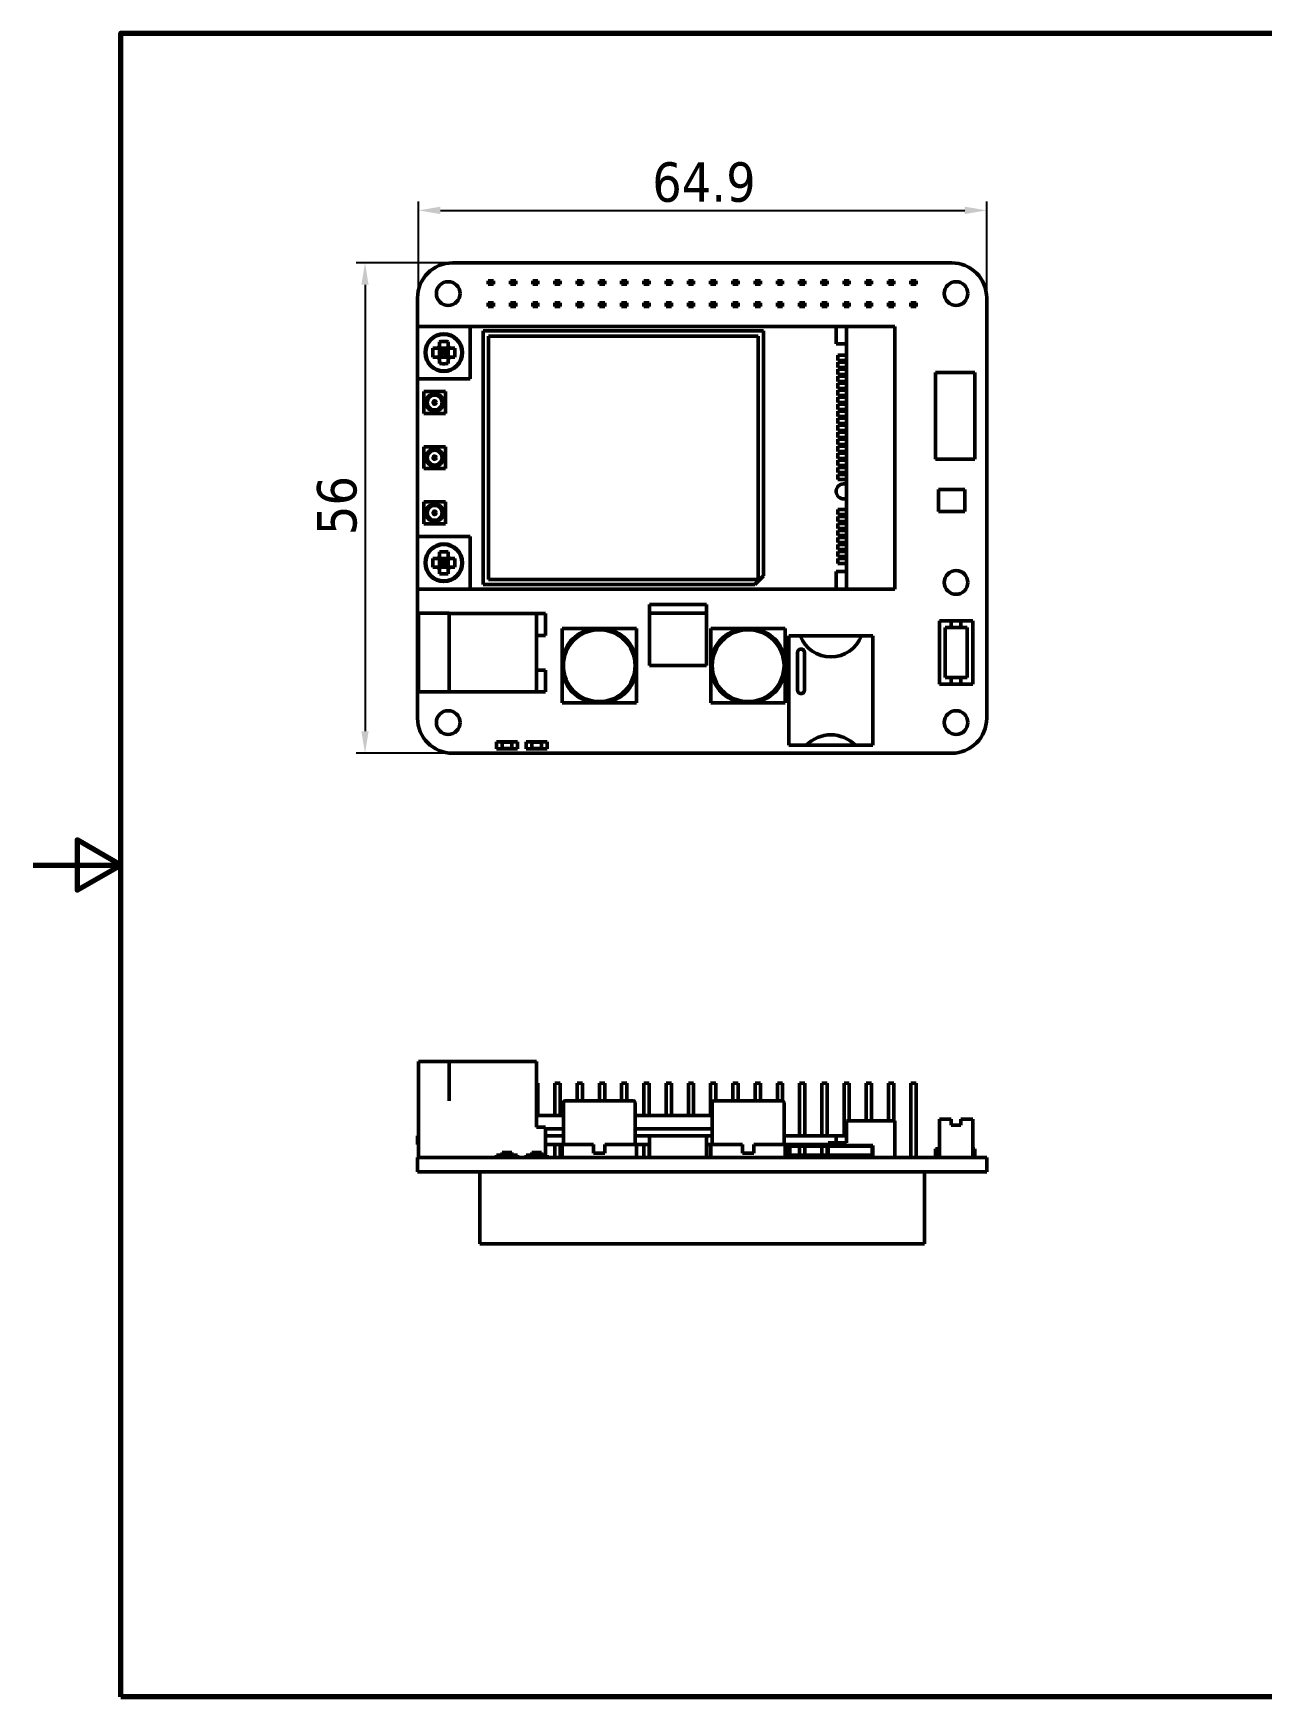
# Model space of a CAD drawing. Header units: millimetres. Extents: x 0 to 297, y 0 to 210.
# Drawn here: x 0 to 140.3, y 10 to 200 of the extents above; entities that cross this region are included whole.
import ezdxf

# ---------------------------------------------------------------- set-up
doc = ezdxf.new("R2010")
doc.units = ezdxf.units.MM
for name, color, linetype, lineweight in [('Border (ISO)', 7, 'Continuous', 70), ('Dimension (ISO)', 7, 'Continuous', 25), ('Visible (ISO)', 7, 'Continuous', 50)]:
    doc.layers.add(name, color=color, linetype=linetype, lineweight=lineweight)
doc.styles.add('Note Text (JIS)', font='tahoma.ttf')
doc.dimstyles.new('Default (JIS)', dxfattribs={"dimtxt": 4.5, "dimasz": 2.5, "dimexe": 1, "dimexo": 0, "dimgap": 0.8, "dimtad": 1, "dimrnd": 1e-08, "dimdsep": 46, "dimtxsty": 'Note Text (JIS)', "dimcen": 0.09, "dimdle": 10, "dimclrd": 256, "dimclre": 256, "dimclrt": 256, "dimadec": 0, "dimazin": 2, "dimtfac": 0.777778, "dimtmove": 0, "dimatfit": 3, "dimfxl": 1, "dimtolj": 1, "dimtzin": 0, "dimlwd": -1, "dimlwe": -1, "dimarcsym": 0})

# ---------------------------------------------------------------- blocks, each defined once
blk = doc.blocks.new('図面枠 既定の図面枠')
at = {"layer": 'Border (ISO)', "flags": 128}
for points in [[(10, 10), (10, 200), (287, 200), (287, 10), (10, 10)], [(0, 105), (10, 105), (5, 107.89), (5, 102.11), (10, 105)]]:
    blk.add_lwpolyline(points, dxfattribs=at)
blk = doc.blocks.new('*D5')
at = {"layer": 'Defpoints', "color": 0}
for p in [(47.89, 173.77), (37.89, 117.77), (47.89, 117.77)]:
    blk.add_point(p, dxfattribs=at)
at = {"layer": 'Dimension (ISO)'}
for p, q in [((47.89, 173.77), (36.89, 173.77)), ((37.89, 171.27), (37.89, 120.27)), ((47.89, 117.77), (36.89, 117.77))]:
    blk.add_line(p, q, dxfattribs=at)
for points in [[(37.47, 171.27), (38.3, 171.27), (37.89, 173.77)], [(37.47, 120.27), (38.3, 120.27), (37.89, 117.77)]]:
    blk.add_solid(points, dxfattribs=at)
at = {"layer": 'Dimension (ISO)', "insert": (32.41, 142.68), "char_height": 4.5, "attachment_point": 1, "rotation": 90, "style": 'Note Text (JIS)'}
blk.add_mtext('\\A1;56', dxfattribs=at)
blk = doc.blocks.new('*D6')
at = {"layer": 'Defpoints', "color": 0}
for p in [(108.89, 179.77), (108.89, 169.77), (43.99, 133.77)]:
    blk.add_point(p, dxfattribs=at)
at = {"layer": 'Dimension (ISO)'}
for p, q in [((43.99, 133.77), (43.99, 180.77)), ((108.89, 169.77), (108.89, 180.77)), ((46.49, 179.77), (106.39, 179.77))]:
    blk.add_line(p, q, dxfattribs=at)
for points in [[(46.49, 180.19), (46.49, 179.35), (43.99, 179.77)], [(106.39, 180.19), (106.39, 179.35), (108.89, 179.77)]]:
    blk.add_solid(points, dxfattribs=at)
at = {"layer": 'Dimension (ISO)', "insert": (70.69, 185.26), "char_height": 4.5, "attachment_point": 1, "style": 'Note Text (JIS)'}
blk.add_mtext('\\A1;64.9', dxfattribs=at)

msp = doc.modelspace()

# ---------------------------------------------------------------- linework, layer by layer
at = {"layer": 'Visible (ISO)'}
for p, q in [((104.888, 173.771), (47.888, 173.771)), ((52.558, 171.741), (51.958, 171.741)), ((51.958, 171.741), (51.958, 171.341)), ((51.958, 171.341), (52.558, 171.341)), ((52.558, 171.341), (52.558, 171.741)), ((55.098, 171.741), (54.498, 171.741)), ((54.498, 171.741), (54.498, 171.341)), ((54.498, 171.341), (55.098, 171.341)), ((55.098, 171.341), (55.098, 171.741)), ((57.638, 171.741), (57.038, 171.741)), ((57.038, 171.741), (57.038, 171.341)), ((57.038, 171.341), (57.638, 171.341)), ((57.638, 171.341), (57.638, 171.741)), ((60.178, 171.741), (59.578, 171.741)), ((59.578, 171.741), (59.578, 171.341)), ((59.578, 171.341), (60.178, 171.341)), ((60.178, 171.341), (60.178, 171.741)), ((62.718, 171.741), (62.118, 171.741)), ((62.118, 171.741), (62.118, 171.341)), ((62.118, 171.341), (62.718, 171.341)), ((62.718, 171.341), (62.718, 171.741)), ((65.258, 171.741), (64.658, 171.741)), ((64.658, 171.741), (64.658, 171.341)), ((64.658, 171.341), (65.258, 171.341)), ((65.258, 171.341), (65.258, 171.741)), ((67.798, 171.741), (67.198, 171.741)), ((67.198, 171.741), (67.198, 171.341)), ((67.198, 171.341), (67.798, 171.341)), ((67.798, 171.341), (67.798, 171.741)), ((70.338, 171.741), (69.738, 171.741)), ((69.738, 171.741), (69.738, 171.341)), ((69.738, 171.341), (70.338, 171.341)), ((70.338, 171.341), (70.338, 171.741)), ((72.878, 171.741), (72.278, 171.741)), ((72.278, 171.741), (72.278, 171.341)), ((72.278, 171.341), (72.878, 171.341)), ((72.878, 171.341), (72.878, 171.741)), ((75.418, 171.741), (74.818, 171.741)), ((74.818, 171.741), (74.818, 171.341)), ((74.818, 171.341), (75.418, 171.341)), ((75.418, 171.341), (75.418, 171.741)), ((77.958, 171.741), (77.358, 171.741)), ((77.358, 171.741), (77.358, 171.341)), ((77.358, 171.341), (77.958, 171.341)), ((77.958, 171.341), (77.958, 171.741)), ((80.498, 171.741), (79.898, 171.741)), ((79.898, 171.741), (79.898, 171.341)), ((79.898, 171.341), (80.498, 171.341)), ((80.498, 171.341), (80.498, 171.741)), ((83.038, 171.741), (82.438, 171.741)), ((82.438, 171.741), (82.438, 171.341)), ((82.438, 171.341), (83.038, 171.341)), ((83.038, 171.341), (83.038, 171.741)), ((85.578, 171.741), (84.978, 171.741)), ((84.978, 171.741), (84.978, 171.341)), ((84.978, 171.341), (85.578, 171.341)), ((85.578, 171.341), (85.578, 171.741)), ((88.118, 171.741), (87.518, 171.741)), ((87.518, 171.741), (87.518, 171.341)), ((87.518, 171.341), (88.118, 171.341)), ((88.118, 171.341), (88.118, 171.741)), ((90.658, 171.741), (90.058, 171.741)), ((90.058, 171.741), (90.058, 171.341)), ((90.058, 171.341), (90.658, 171.341)), ((90.658, 171.341), (90.658, 171.741)), ((93.198, 171.741), (92.598, 171.741)), ((92.598, 171.741), (92.598, 171.341)), ((92.598, 171.341), (93.198, 171.341)), ((93.198, 171.341), (93.198, 171.741)), ((95.738, 171.741), (95.138, 171.741)), ((95.138, 171.741), (95.138, 171.341)), ((95.138, 171.341), (95.738, 171.341)), ((95.738, 171.341), (95.738, 171.741)), ((98.278, 171.741), (97.678, 171.741)), ((97.678, 171.741), (97.678, 171.341)), ((97.678, 171.341), (98.278, 171.341)), ((98.278, 171.341), (98.278, 171.741)), ((100.818, 171.741), (100.218, 171.741)), ((100.218, 171.741), (100.218, 171.341)), ((100.218, 171.341), (100.818, 171.341)), ((100.818, 171.341), (100.818, 171.741)), ((43.888, 169.771), (43.888, 166.521)), ((52.558, 169.201), (51.958, 169.201)), ((51.958, 169.201), (51.958, 168.801)), ((52.558, 168.801), (52.558, 169.201)), ((55.098, 169.201), (54.498, 169.201)), ((54.498, 169.201), (54.498, 168.801)), ((55.098, 168.801), (55.098, 169.201)), ((57.638, 169.201), (57.038, 169.201)), ((57.038, 169.201), (57.038, 168.801)), ((57.638, 168.801), (57.638, 169.201)), ((60.178, 169.201), (59.578, 169.201)), ((59.578, 169.201), (59.578, 168.801)), ((60.178, 168.801), (60.178, 169.201)), ((62.718, 169.201), (62.118, 169.201)), ((62.118, 169.201), (62.118, 168.801)), ((62.718, 168.801), (62.718, 169.201)), ((65.258, 169.201), (64.658, 169.201)), ((64.658, 169.201), (64.658, 168.801)), ((65.258, 168.801), (65.258, 169.201)), ((67.798, 169.201), (67.198, 169.201)), ((67.198, 169.201), (67.198, 168.801)), ((67.798, 168.801), (67.798, 169.201)), ((70.338, 169.201), (69.738, 169.201)), ((69.738, 169.201), (69.738, 168.801)), ((70.338, 168.801), (70.338, 169.201)), ((72.878, 169.201), (72.278, 169.201)), ((72.278, 169.201), (72.278, 168.801)), ((72.878, 168.801), (72.878, 169.201)), ((75.418, 169.201), (74.818, 169.201)), ((74.818, 169.201), (74.818, 168.801)), ((75.418, 168.801), (75.418, 169.201)), ((77.958, 169.201), (77.358, 169.201)), ((77.358, 169.201), (77.358, 168.801)), ((77.958, 168.801), (77.958, 169.201)), ((80.498, 169.201), (79.898, 169.201)), ((79.898, 169.201), (79.898, 168.801)), ((80.498, 168.801), (80.498, 169.201)), ((83.038, 169.201), (82.438, 169.201)), ((82.438, 169.201), (82.438, 168.801)), ((83.038, 168.801), (83.038, 169.201)), ((85.578, 169.201), (84.978, 169.201)), ((84.978, 169.201), (84.978, 168.801)), ((85.578, 168.801), (85.578, 169.201)), ((88.118, 169.201), (87.518, 169.201)), ((87.518, 169.201), (87.518, 168.801)), ((88.118, 168.801), (88.118, 169.201)), ((90.658, 169.201), (90.058, 169.201)), ((90.058, 169.201), (90.058, 168.801)), ((90.658, 168.801), (90.658, 169.201)), ((93.198, 169.201), (92.598, 169.201)), ((92.598, 169.201), (92.598, 168.801)), ((93.198, 168.801), (93.198, 169.201)), ((95.738, 169.201), (95.138, 169.201)), ((95.138, 169.201), (95.138, 168.801)), ((95.738, 168.801), (95.738, 169.201)), ((98.278, 169.201), (97.678, 169.201)), ((97.678, 169.201), (97.678, 168.801)), ((98.278, 168.801), (98.278, 169.201)), ((100.818, 169.201), (100.218, 169.201)), ((100.218, 169.201), (100.218, 168.801)), ((100.818, 168.801), (100.818, 169.201)), ((108.888, 121.771), (108.888, 169.771)), ((51.958, 168.801), (52.558, 168.801)), ((54.498, 168.801), (55.098, 168.801)), ((57.038, 168.801), (57.638, 168.801)), ((59.578, 168.801), (60.178, 168.801)), ((62.118, 168.801), (62.718, 168.801)), ((64.658, 168.801), (65.258, 168.801)), ((67.198, 168.801), (67.798, 168.801)), ((69.738, 168.801), (70.338, 168.801)), ((72.278, 168.801), (72.878, 168.801)), ((74.818, 168.801), (75.418, 168.801)), ((77.358, 168.801), (77.958, 168.801)), ((79.898, 168.801), (80.498, 168.801)), ((82.438, 168.801), (83.038, 168.801)), ((84.978, 168.801), (85.578, 168.801)), ((87.518, 168.801), (88.118, 168.801)), ((90.058, 168.801), (90.658, 168.801)), ((92.598, 168.801), (93.198, 168.801)), ((95.138, 168.801), (95.738, 168.801)), ((97.678, 168.801), (98.278, 168.801)), ((100.218, 168.801), (100.818, 168.801)), ((49.888, 166.521), (43.888, 166.521)), ((43.888, 166.521), (43.888, 160.521)), ((91.688, 166.521), (49.888, 166.521)), ((49.888, 160.521), (49.888, 166.521)), ((83.388, 166.021), (51.388, 166.021)), ((51.388, 166.021), (51.388, 137.021)), ((51.988, 165.421), (51.988, 137.621)), ((82.788, 165.421), (51.988, 165.421)), ((82.788, 137.621), (82.788, 165.421)), ((83.388, 138.021), (83.388, 166.021)), ((92.888, 166.521), (91.688, 166.521)), ((91.688, 164.521), (91.688, 166.521)), ((92.888, 166.521), (92.888, 136.521)), ((98.388, 166.521), (92.888, 166.521)), ((98.388, 136.521), (98.388, 166.521)), ((45.635, 164.021), (46.022, 164.021)), ((46.022, 164.021), (46.188, 164.021)), ((46.388, 164.221), (46.188, 164.021)), ((46.288, 164.121), (46.388, 164.021)), ((46.388, 164.387), (46.388, 164.774)), ((46.388, 164.221), (46.388, 164.387)), ((46.388, 164.021), (47.388, 164.021)), ((46.455, 163.954), (46.388, 164.021)), ((46.388, 164.021), (46.388, 163.021)), ((46.888, 163.521), (46.455, 163.954)), ((46.455, 163.088), (46.888, 163.521)), ((47.321, 163.954), (46.888, 163.521)), ((46.888, 163.521), (47.321, 163.088)), ((47.388, 164.021), (47.321, 163.954)), ((47.388, 164.774), (47.388, 164.387)), ((47.388, 164.387), (47.388, 164.221)), ((47.588, 164.021), (47.388, 164.221)), ((47.488, 164.121), (47.388, 164.021)), ((47.388, 163.021), (47.388, 164.021)), ((47.588, 164.021), (47.754, 164.021)), ((47.754, 164.021), (48.14, 164.021)), ((92.888, 164.521), (91.688, 164.521)), ((46.022, 163.021), (45.635, 163.021)), ((46.188, 163.021), (46.022, 163.021)), ((46.188, 163.021), (46.388, 162.821)), ((46.288, 162.921), (46.388, 163.021)), ((46.388, 163.021), (46.455, 163.088)), ((47.388, 163.021), (46.388, 163.021)), ((46.388, 162.655), (46.388, 162.821)), ((46.388, 162.269), (46.388, 162.655)), ((47.321, 163.088), (47.388, 163.021)), ((47.388, 162.821), (47.588, 163.021)), ((47.488, 162.921), (47.388, 163.021)), ((47.388, 162.821), (47.388, 162.655)), ((47.388, 162.655), (47.388, 162.269)), ((47.754, 163.021), (47.588, 163.021)), ((48.14, 163.021), (47.754, 163.021)), ((91.888, 163.221), (91.888, 162.621)), ((92.888, 163.221), (91.888, 163.221)), ((91.888, 162.621), (92.888, 162.621)), ((91.888, 162.421), (91.888, 161.821)), ((92.888, 162.421), (91.888, 162.421)), ((91.888, 161.821), (92.888, 161.821)), ((91.888, 161.621), (91.888, 161.021)), ((92.888, 161.621), (91.888, 161.621)), ((43.888, 160.521), (43.888, 142.521)), ((43.888, 160.521), (49.888, 160.521)), ((91.888, 161.021), (92.888, 161.021)), ((91.888, 160.821), (91.888, 160.221)), ((92.888, 160.821), (91.888, 160.821)), ((91.888, 160.221), (92.888, 160.221)), ((91.888, 160.021), (91.888, 159.421)), ((92.888, 160.021), (91.888, 160.021)), ((103.038, 161.271), (103.038, 151.371)), ((107.538, 161.271), (103.038, 161.271)), ((107.538, 151.371), (107.538, 161.271)), ((47.088, 159.071), (44.588, 159.071)), ((44.588, 159.071), (44.588, 156.571)), ((47.088, 156.571), (47.088, 159.071)), ((91.888, 159.421), (92.888, 159.421)), ((91.888, 159.221), (91.888, 158.621)), ((92.888, 159.221), (91.888, 159.221)), ((91.888, 158.621), (92.888, 158.621)), ((91.888, 158.421), (91.888, 157.821)), ((92.888, 158.421), (91.888, 158.421)), ((91.888, 157.821), (92.888, 157.821)), ((44.588, 156.571), (47.088, 156.571)), ((91.888, 157.621), (91.888, 157.021)), ((92.888, 157.621), (91.888, 157.621)), ((91.888, 157.021), (92.888, 157.021)), ((91.888, 156.821), (91.888, 156.221)), ((92.888, 156.821), (91.888, 156.821)), ((91.888, 156.221), (92.888, 156.221)), ((91.888, 156.021), (91.888, 155.421)), ((92.888, 156.021), (91.888, 156.021)), ((91.888, 155.421), (92.888, 155.421)), ((91.888, 155.221), (91.888, 154.621)), ((92.888, 155.221), (91.888, 155.221)), ((91.888, 154.621), (92.888, 154.621)), ((91.888, 154.421), (91.888, 153.821)), ((92.888, 154.421), (91.888, 154.421)), ((44.588, 152.771), (44.588, 150.271)), ((47.088, 152.771), (44.588, 152.771)), ((47.088, 150.271), (47.088, 152.771)), ((91.888, 153.821), (92.888, 153.821)), ((91.888, 153.621), (91.888, 153.021)), ((92.888, 153.621), (91.888, 153.621)), ((91.888, 153.021), (92.888, 153.021)), ((91.888, 152.821), (91.888, 152.221)), ((92.888, 152.821), (91.888, 152.821)), ((91.888, 152.221), (92.888, 152.221)), ((91.888, 152.021), (91.888, 151.421)), ((92.888, 152.021), (91.888, 152.021)), ((44.588, 150.271), (47.088, 150.271)), ((91.888, 151.421), (92.888, 151.421)), ((91.888, 151.221), (91.888, 150.621)), ((92.888, 151.221), (91.888, 151.221)), ((91.888, 150.621), (92.888, 150.621)), ((91.888, 150.421), (91.888, 149.821)), ((92.888, 150.421), (91.888, 150.421)), ((103.038, 151.371), (107.538, 151.371)), ((91.888, 149.821), (92.888, 149.821)), ((91.888, 149.621), (91.888, 149.021)), ((92.888, 149.621), (91.888, 149.621)), ((91.888, 149.021), (92.888, 149.021)), ((92.538, 148.521), (92.888, 148.521)), ((47.088, 146.471), (44.588, 146.471)), ((44.588, 146.471), (44.588, 143.971)), ((47.088, 143.971), (47.088, 146.471)), ((92.888, 146.821), (92.538, 146.821)), ((103.388, 147.871), (103.388, 145.371)), ((106.388, 147.871), (103.388, 147.871)), ((106.388, 145.371), (106.388, 147.871)), ((91.888, 145.621), (91.888, 145.021)), ((92.888, 145.621), (91.888, 145.621)), ((91.888, 145.021), (92.888, 145.021)), ((91.888, 144.821), (91.888, 144.221)), ((92.888, 144.821), (91.888, 144.821)), ((103.388, 145.371), (106.388, 145.371)), ((49.888, 142.521), (43.888, 142.521)), ((43.888, 142.521), (43.888, 136.521)), ((44.588, 143.971), (47.088, 143.971)), ((49.888, 136.521), (49.888, 142.521)), ((91.888, 144.221), (92.888, 144.221)), ((91.888, 144.021), (91.888, 143.421)), ((92.888, 144.021), (91.888, 144.021)), ((91.888, 143.421), (92.888, 143.421)), ((91.888, 143.221), (91.888, 142.621)), ((92.888, 143.221), (91.888, 143.221)), ((91.888, 142.621), (92.888, 142.621)), ((46.388, 140.387), (46.388, 140.774)), ((47.388, 140.774), (47.388, 140.387)), ((91.888, 142.421), (91.888, 141.821)), ((92.888, 142.421), (91.888, 142.421)), ((91.888, 141.821), (92.888, 141.821)), ((91.888, 141.621), (91.888, 141.021)), ((92.888, 141.621), (91.888, 141.621)), ((91.888, 141.021), (92.888, 141.021)), ((91.888, 140.821), (91.888, 140.221)), ((92.888, 140.821), (91.888, 140.821)), ((45.635, 140.021), (46.022, 140.021)), ((46.022, 139.021), (45.635, 139.021)), ((46.022, 140.021), (46.188, 140.021)), ((46.188, 139.021), (46.022, 139.021)), ((46.388, 140.221), (46.188, 140.021)), ((46.188, 139.021), (46.388, 138.821)), ((46.288, 140.121), (46.388, 140.021)), ((46.288, 138.921), (46.388, 139.021)), ((46.388, 140.221), (46.388, 140.387)), ((46.388, 140.021), (47.388, 140.021)), ((46.455, 139.954), (46.388, 140.021)), ((46.388, 140.021), (46.388, 139.021)), ((46.388, 139.021), (46.455, 139.088)), ((47.388, 139.021), (46.388, 139.021)), ((46.388, 138.655), (46.388, 138.821)), ((46.888, 139.521), (46.455, 139.954)), ((46.455, 139.088), (46.888, 139.521)), ((47.321, 139.954), (46.888, 139.521)), ((46.888, 139.521), (47.321, 139.088)), ((47.388, 140.021), (47.321, 139.954)), ((47.321, 139.088), (47.388, 139.021)), ((47.388, 140.387), (47.388, 140.221)), ((47.588, 140.021), (47.388, 140.221)), ((47.488, 140.121), (47.388, 140.021)), ((47.388, 139.021), (47.388, 140.021)), ((47.388, 138.821), (47.588, 139.021)), ((47.488, 138.921), (47.388, 139.021)), ((47.388, 138.821), (47.388, 138.655)), ((47.588, 140.021), (47.754, 140.021)), ((47.754, 139.021), (47.588, 139.021)), ((47.754, 140.021), (48.14, 140.021)), ((48.14, 139.021), (47.754, 139.021)), ((91.888, 140.221), (92.888, 140.221)), ((91.888, 140.021), (91.888, 139.421)), ((92.888, 140.021), (91.888, 140.021)), ((91.888, 139.421), (92.888, 139.421)), ((46.388, 138.269), (46.388, 138.655)), ((47.388, 138.655), (47.388, 138.269)), ((51.388, 137.021), (82.388, 137.021)), ((51.988, 137.621), (82.788, 137.621)), ((82.388, 137.021), (83.388, 138.021)), ((91.688, 136.521), (91.688, 138.521)), ((91.688, 138.521), (92.888, 138.521)), ((43.888, 136.521), (43.888, 121.771)), ((43.888, 136.521), (49.888, 136.521)), ((49.888, 136.521), (91.688, 136.521)), ((91.688, 136.521), (92.888, 136.521)), ((92.888, 136.521), (98.388, 136.521)), ((43.988, 133.771), (43.988, 124.771)), ((47.488, 133.771), (43.988, 133.771)), ((47.488, 124.771), (47.488, 133.771)), ((47.488, 133.718), (57.488, 133.718)), ((57.488, 133.718), (58.488, 133.718)), ((57.488, 124.771), (57.488, 133.718)), ((58.488, 133.718), (58.488, 131.218)), ((76.888, 134.771), (70.388, 134.771)), ((70.388, 134.771), (70.388, 133.771)), ((70.388, 133.771), (70.388, 127.771)), ((76.888, 133.771), (70.388, 133.771)), ((76.888, 133.771), (76.888, 134.771)), ((76.888, 127.771), (76.888, 133.771)), ((57.488, 131.218), (58.488, 131.218)), ((60.388, 132.021), (60.388, 128.425)), ((63.984, 132.021), (60.388, 132.021)), ((63.984, 132.021), (65.292, 132.021)), ((68.888, 132.021), (65.292, 132.021)), ((68.888, 128.425), (68.888, 132.021)), ((77.388, 132.021), (77.388, 128.425)), ((80.984, 132.021), (77.388, 132.021)), ((80.984, 132.021), (82.292, 132.021)), ((85.888, 132.021), (82.292, 132.021)), ((85.888, 128.425), (85.888, 132.021)), ((87.588, 131.171), (86.288, 131.171)), ((86.288, 131.171), (86.288, 118.671)), ((87.588, 131.171), (94.588, 131.171)), ((95.888, 131.171), (94.588, 131.171)), ((95.888, 118.671), (95.888, 131.171)), ((104.838, 132.871), (103.488, 132.871)), ((103.488, 132.871), (103.488, 125.671)), ((104.138, 126.421), (104.138, 132.121)), ((104.138, 132.121), (104.838, 132.121)), ((104.838, 132.121), (104.838, 132.871)), ((104.838, 132.871), (105.938, 132.871)), ((105.938, 132.121), (104.838, 132.121)), ((105.938, 132.871), (105.938, 132.121)), ((107.288, 132.871), (105.938, 132.871)), ((105.938, 132.121), (106.638, 132.121)), ((106.638, 132.121), (106.638, 126.421)), ((107.288, 125.671), (107.288, 132.871)), ((87.288, 124.971), (87.288, 129.271)), ((88.088, 129.271), (88.088, 124.971)), ((60.388, 127.118), (60.388, 128.425)), ((68.888, 128.425), (68.888, 127.118)), ((70.388, 127.771), (76.888, 127.771)), ((77.388, 127.118), (77.388, 128.425)), ((85.888, 128.425), (85.888, 127.118)), ((57.488, 127.271), (58.488, 127.271)), ((58.488, 127.271), (58.488, 124.771)), ((60.388, 127.118), (60.388, 123.521)), ((68.888, 123.521), (68.888, 127.118)), ((77.388, 127.118), (77.388, 123.521)), ((85.888, 123.521), (85.888, 127.118)), ((103.488, 125.671), (104.838, 125.671)), ((104.838, 126.421), (104.138, 126.421)), ((104.838, 125.671), (104.838, 126.421)), ((104.838, 126.421), (105.938, 126.421)), ((105.938, 125.671), (104.838, 125.671)), ((105.938, 126.421), (105.938, 125.671)), ((106.638, 126.421), (105.938, 126.421)), ((105.938, 125.671), (107.288, 125.671)), ((43.988, 124.771), (47.488, 124.771)), ((47.488, 124.771), (57.488, 124.771)), ((57.488, 124.771), (58.488, 124.771)), ((60.388, 123.521), (63.984, 123.521)), ((65.292, 123.521), (63.984, 123.521)), ((65.292, 123.521), (68.888, 123.521)), ((77.388, 123.521), (80.984, 123.521)), ((82.292, 123.521), (80.984, 123.521)), ((82.292, 123.521), (85.888, 123.521)), ((52.888, 119.071), (52.888, 118.271)), ((55.288, 119.071), (52.888, 119.071)), ((52.888, 118.271), (55.288, 118.271)), ((53.538, 119.021), (53.538, 118.321)), ((54.638, 119.021), (53.538, 119.021)), ((53.538, 118.321), (54.638, 118.321)), ((54.638, 118.321), (54.638, 119.021)), ((55.288, 118.271), (55.288, 119.071)), ((56.288, 119.071), (56.288, 118.271)), ((58.688, 119.071), (56.288, 119.071)), ((56.288, 118.271), (58.688, 118.271)), ((56.938, 119.021), (56.938, 118.321)), ((58.038, 119.021), (56.938, 119.021)), ((56.938, 118.321), (58.038, 118.321)), ((58.038, 118.321), (58.038, 119.021)), ((58.688, 118.271), (58.688, 119.071)), ((86.288, 118.671), (88.288, 118.671)), ((93.888, 118.671), (88.288, 118.671)), ((93.888, 118.671), (95.888, 118.671)), ((47.888, 117.771), (104.888, 117.771)), ((43.988, 82.572), (47.488, 82.572)), ((43.988, 71.572), (43.988, 82.572)), ((47.488, 78.072), (47.488, 82.572)), ((47.488, 82.545), (57.488, 82.545)), ((57.488, 78.072), (57.488, 82.545)), ((57.488, 80.072), (57.638, 80.072)), ((57.638, 76.372), (57.638, 80.072)), ((59.578, 80.072), (60.178, 80.072)), ((59.578, 76.372), (59.578, 80.072)), ((60.178, 76.372), (60.178, 80.072)), ((62.118, 80.072), (62.718, 80.072)), ((62.118, 78.072), (62.118, 80.072)), ((62.718, 78.072), (62.718, 80.072)), ((64.658, 80.072), (65.258, 80.072)), ((64.658, 78.072), (64.658, 80.072)), ((65.258, 78.072), (65.258, 80.072)), ((67.198, 80.072), (67.798, 80.072)), ((67.198, 78.072), (67.198, 80.072)), ((67.798, 78.072), (67.798, 80.072)), ((69.738, 80.072), (70.338, 80.072)), ((69.738, 76.372), (69.738, 80.072)), ((70.338, 76.372), (70.338, 80.072)), ((72.278, 80.072), (72.878, 80.072)), ((72.278, 76.372), (72.278, 80.072)), ((72.878, 76.372), (72.878, 80.072)), ((74.818, 80.072), (75.418, 80.072)), ((74.818, 76.372), (74.818, 80.072)), ((75.418, 76.372), (75.418, 80.072)), ((77.358, 80.072), (77.958, 80.072)), ((77.358, 76.372), (77.358, 80.072)), ((77.958, 78.072), (77.958, 80.072)), ((79.898, 80.072), (80.498, 80.072)), ((79.898, 78.072), (79.898, 80.072)), ((80.498, 78.072), (80.498, 80.072)), ((82.438, 80.072), (83.038, 80.072)), ((82.438, 78.072), (82.438, 80.072)), ((83.038, 78.072), (83.038, 80.072)), ((84.978, 80.072), (85.578, 80.072)), ((84.978, 78.072), (84.978, 80.072)), ((85.578, 78.068), (85.578, 80.072)), ((87.518, 80.072), (88.118, 80.072)), ((87.518, 74.072), (87.518, 80.072)), ((88.118, 74.072), (88.118, 80.072)), ((90.058, 80.072), (90.658, 80.072)), ((90.058, 74.072), (90.058, 80.072)), ((90.658, 74.072), (90.658, 80.072)), ((92.598, 80.072), (93.198, 80.072)), ((92.598, 74.082), (92.598, 80.072)), ((93.198, 75.772), (93.198, 80.072)), ((95.138, 80.072), (95.738, 80.072)), ((95.138, 75.772), (95.138, 80.072)), ((95.738, 75.772), (95.738, 80.072)), ((97.678, 80.072), (98.278, 80.072)), ((97.678, 75.772), (97.678, 80.072)), ((98.278, 75.772), (98.278, 80.072)), ((100.218, 80.072), (100.818, 80.072)), ((100.218, 71.572), (100.218, 80.072)), ((100.818, 71.572), (100.818, 80.072)), ((57.488, 78.072), (57.488, 75.072)), ((60.738, 78.072), (68.538, 78.072)), ((77.738, 78.072), (85.538, 78.072)), ((57.488, 76.372), (60.538, 76.372)), ((60.538, 73.072), (60.538, 77.872)), ((68.738, 73.072), (68.738, 77.872)), ((68.738, 76.372), (77.538, 76.372)), ((77.538, 73.072), (77.538, 77.872)), ((85.738, 73.072), (85.738, 77.872)), ((57.488, 75.072), (58.488, 75.072)), ((58.488, 75.072), (58.488, 71.872)), ((58.488, 74.872), (60.538, 74.872)), ((68.738, 74.872), (77.538, 74.872)), ((92.888, 73.272), (92.888, 75.772)), ((92.888, 75.772), (98.388, 75.772)), ((98.388, 71.572), (98.388, 75.772)), ((103.488, 75.972), (104.838, 75.972)), ((103.488, 71.572), (103.488, 75.972)), ((104.838, 75.272), (104.838, 75.972)), ((105.938, 75.272), (104.838, 75.272)), ((105.938, 75.972), (105.938, 75.272)), ((105.938, 75.972), (107.288, 75.972)), ((107.288, 71.572), (107.288, 75.972)), ((43.888, 74.082), (43.988, 74.082)), ((43.888, 73.072), (43.888, 74.082)), ((43.988, 73.072), (43.888, 73.072)), ((58.488, 74.072), (60.538, 74.072)), ((60.388, 73.072), (58.488, 73.072)), ((59.578, 71.572), (59.578, 73.072)), ((60.178, 71.572), (60.178, 73.072)), ((60.388, 73.072), (63.984, 73.072)), ((60.388, 71.572), (60.388, 73.072)), ((63.984, 72.072), (63.984, 73.072)), ((65.292, 73.072), (65.292, 72.072)), ((65.292, 73.072), (68.888, 73.072)), ((68.738, 74.072), (70.388, 74.072)), ((68.888, 71.572), (68.888, 73.072)), ((70.388, 73.072), (68.888, 73.072)), ((69.738, 71.572), (69.738, 73.072)), ((70.338, 71.572), (70.338, 73.072)), ((70.388, 74.072), (76.888, 74.072)), ((70.388, 71.572), (70.388, 74.072)), ((76.888, 71.572), (76.888, 74.072)), ((76.888, 74.072), (77.538, 74.072)), ((77.388, 73.072), (76.888, 73.072)), ((77.358, 71.572), (77.358, 73.072)), ((77.388, 73.072), (80.984, 73.072)), ((77.388, 71.572), (77.388, 73.072)), ((80.984, 72.072), (80.984, 73.072)), ((82.292, 73.072), (82.292, 72.072)), ((82.292, 73.072), (85.888, 73.072)), ((85.738, 74.072), (91.688, 74.072)), ((85.888, 71.572), (85.888, 73.072)), ((91.688, 73.072), (85.888, 73.072)), ((86.288, 72.972), (88.288, 72.972)), ((86.288, 71.572), (86.288, 72.972)), ((86.388, 71.872), (86.388, 72.872)), ((86.388, 72.872), (88.288, 72.872)), ((87.518, 72.972), (87.518, 73.072)), ((87.518, 71.872), (87.518, 72.872)), ((88.118, 72.972), (88.118, 73.072)), ((88.118, 71.872), (88.118, 72.872)), ((88.288, 72.972), (93.888, 72.972)), ((88.288, 72.872), (88.288, 72.972)), ((93.888, 72.872), (88.288, 72.872)), ((90.058, 72.972), (90.058, 73.072)), ((90.058, 71.872), (90.058, 72.872)), ((90.658, 72.972), (90.658, 73.072)), ((90.658, 71.872), (90.658, 72.872)), ((90.788, 73.272), (92.888, 73.272)), ((90.788, 72.972), (90.788, 73.272)), ((90.788, 71.872), (90.788, 72.872)), ((91.688, 74.072), (91.688, 73.072)), ((91.688, 74.072), (92.888, 74.072)), ((91.888, 74.072), (91.888, 74.082)), ((91.888, 74.082), (92.888, 74.082)), ((93.888, 72.972), (93.888, 72.872)), ((93.888, 72.972), (95.888, 72.972)), ((93.888, 72.872), (95.788, 72.872)), ((95.788, 72.872), (95.788, 71.872)), ((95.888, 71.572), (95.888, 72.972)), ((103.038, 71.572), (103.038, 72.572)), ((103.038, 72.572), (103.488, 72.572)), ((103.388, 72.372), (103.488, 72.372)), ((103.388, 71.572), (103.388, 72.372)), ((107.288, 72.572), (107.538, 72.572)), ((107.538, 71.572), (107.538, 72.572)), ((43.888, 71.572), (47.888, 71.572)), ((43.888, 71.572), (43.888, 69.972)), ((47.888, 71.572), (104.888, 71.572)), ((52.888, 71.572), (52.888, 71.872)), ((52.888, 71.872), (55.288, 71.872)), ((53.538, 72.172), (54.638, 72.172)), ((53.538, 71.872), (53.538, 72.172)), ((54.638, 71.872), (54.638, 72.172)), ((55.288, 71.572), (55.288, 71.872)), ((56.288, 71.572), (56.288, 71.872)), ((56.288, 71.872), (58.688, 71.872)), ((56.938, 72.172), (58.038, 72.172)), ((56.938, 71.872), (56.938, 72.172)), ((58.038, 71.872), (58.038, 72.172)), ((58.688, 71.572), (58.688, 71.872)), ((65.292, 72.072), (63.984, 72.072)), ((82.292, 72.072), (80.984, 72.072)), ((95.788, 71.872), (86.388, 71.872)), ((104.888, 71.572), (108.888, 71.572)), ((108.888, 69.972), (108.888, 71.572)), ((47.888, 69.972), (43.888, 69.972)), ((104.888, 69.972), (47.888, 69.972)), ((50.988, 69.972), (50.988, 61.722)), ((101.788, 69.972), (101.788, 61.722)), ((108.888, 69.972), (104.888, 69.972)), ((101.788, 61.722), (50.988, 61.722))]:
    msp.add_line(p, q, dxfattribs=at)
for centre, radius in [((47.388, 170.271), 1.35), ((105.388, 170.271), 1.35), ((46.888, 163.521), 2.15), ((46.888, 163.521), 2.072), ((45.838, 157.821), 1), ((45.838, 157.821), 0.85), ((45.838, 157.821), 0.2), ((45.838, 151.521), 1), ((45.838, 151.521), 0.85), ((45.838, 151.521), 0.2), ((45.838, 145.221), 1), ((45.838, 145.221), 0.85), ((45.838, 145.221), 0.2), ((46.888, 139.521), 2.15), ((46.888, 139.521), 2.072), ((105.388, 137.271), 1.35), ((64.638, 127.771), 4.1), ((81.638, 127.771), 4.1), ((47.388, 121.271), 1.35), ((105.388, 121.271), 1.35)]:
    msp.add_circle(centre, radius, dxfattribs=at)
for centre, radius, start, end in [((47.888, 169.771), 4, 90, 180), ((104.888, 169.771), 4, 0, 90), ((92.538, 147.671), 0.85, 90, 270), ((64.638, 127.771), 4.3, 98.74601, 171.25399), ((64.638, 127.771), 4.3, 8.74601, 81.25399), ((81.638, 127.771), 4.3, 98.74601, 171.25399), ((81.638, 127.771), 4.3, 8.74601, 81.25399), ((91.088, 132.523), 3.752, 201.12202, 338.87798), ((87.688, 129.271), 0.4, 0, 180), ((64.638, 127.771), 4.3, 188.74601, 261.25399), ((64.638, 127.771), 4.3, 278.74601, 351.25399), ((81.638, 127.771), 4.3, 188.74601, 261.25399), ((81.638, 127.771), 4.3, 278.74601, 351.25399), ((87.688, 124.971), 0.4, 180, 0), ((47.888, 121.771), 4, 180, 270), ((104.888, 121.771), 4, 270, 0), ((91.088, 116.005), 3.867, 43.60282, 136.39718), ((60.738, 77.872), 0.2, 90, 180), ((68.538, 77.872), 0.2, 0, 90), ((77.738, 77.872), 0.2, 90, 180), ((85.538, 77.872), 0.2, 0, 90)]:
    msp.add_arc(centre, radius, start, end, dxfattribs=at)
for points in [[(45.635, 163.021), (45.629, 163.193), (45.627, 163.363), (45.627, 163.679), (45.629, 163.85), (45.635, 164.021)], [(46.388, 164.774), (46.56, 164.78), (46.73, 164.782), (47.046, 164.782), (47.216, 164.78), (47.388, 164.774)], [(48.14, 164.021), (48.146, 163.85), (48.148, 163.679), (48.148, 163.363), (48.146, 163.193), (48.14, 163.021)], [(47.388, 162.269), (47.216, 162.263), (47.046, 162.261), (46.73, 162.261), (46.56, 162.263), (46.388, 162.269)], [(46.388, 140.774), (46.56, 140.78), (46.73, 140.782), (47.046, 140.782), (47.216, 140.78), (47.388, 140.774)], [(45.635, 139.021), (45.629, 139.193), (45.627, 139.363), (45.627, 139.679), (45.629, 139.85), (45.635, 140.021)], [(48.14, 140.021), (48.146, 139.85), (48.148, 139.679), (48.148, 139.363), (48.146, 139.193), (48.14, 139.021)], [(47.388, 138.269), (47.216, 138.263), (47.046, 138.261), (46.73, 138.261), (46.56, 138.263), (46.388, 138.269)]]:
    msp.add_open_spline(points, degree=3, knots=[0.757808686, 0.757808686, 0.757808686, 0.757808686, 0.80522232, 0.80522232, 0.852635953, 0.852635953, 0.852635953, 0.852635953], dxfattribs=at)

# ---------------------------------------------------------------- block references
msp.add_blockref('図面枠 既定の図面枠', (0, 0))

# ---------------------------------------------------------------- dimensions: what is measured, and where the dimension line sits
at = {"layer": 'Dimension (ISO)'}
for base, p1, p2, angle, picture, middle in [((108.888, 179.771), (43.988, 133.771), (108.888, 169.771), 180, '*D6', (76.438, 179.771)), ((37.888, 117.771), (47.888, 173.771), (47.888, 117.771), 90, '*D5', (37.888, 145.771))]:
    dim = msp.add_linear_dim(base=base, p1=p1, p2=p2, angle=angle, dimstyle='Default (JIS)', override={"dimgap": 0.8, "dimdec": 2, "dimtol": 0, "dimlim": 0, "dimtp": 0, "dimtm": 0, "dimtdec": 2, "dimtofl": 0, "dimatfit": 1}, dxfattribs=at)
    dim.commit()
    dim.dimension.update_dxf_attribs({"geometry": picture, "text_midpoint": middle, "dimtype": 160})

doc.saveas('drawing.dxf')
